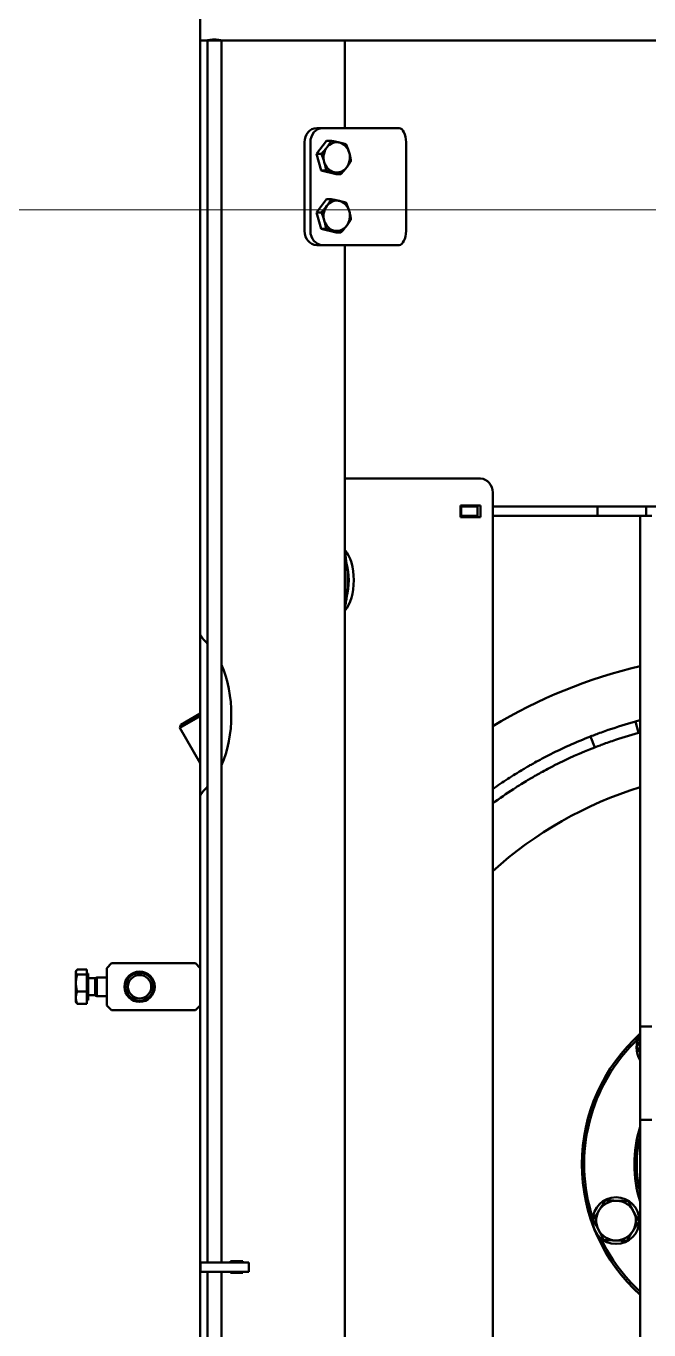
# Model space of a CAD drawing. Extents: x -3873 to 164127, y 7129 to 96529.
# Drawn here: x 80384 to 80651, y 68930 to 69488 of the extents above; entities that cross this region are included whole.
import ezdxf

# ---------------------------------------------------------------- set-up
doc = ezdxf.new("R2010")
doc.units = 0
doc.layers.add('LAYOUT Kromeka', color=1, linetype='CONTINUOUS', lineweight=5)
doc.layers.add('Visible (ISO)', color=7, linetype='CONTINUOUS', lineweight=50)

# ---------------------------------------------------------------- blocks, each defined once
blk = doc.blocks.new('388 gerdirme')
at = {"layer": 'Visible (ISO)', "color": 0}
for p, q in [((51559.32, 94778.79), (51559.32, 94782.91)), ((51560.12, 94783.49), (51559.84, 94783.33)), ((51561.92, 94783.49), (51560.12, 94783.49)), ((51568.16, 94783.49), (51561.92, 94783.49)), ((51564.51, 94778.79), (51564.51, 94782.91)), ((51572.86, 94783.49), (51568.16, 94783.49)), ((51571.8, 94778.79), (51571.8, 94782.91)), ((51573.12, 94783.49), (51572.86, 94783.49)), ((51573.12, 94783.49), (51573.39, 94783.33)), ((51573.91, 94778.79), (51573.91, 94782.91)), ((51564.51, 94778.79), (51559.32, 94778.79)), ((51560.92, 94778.79), (51560.92, 94778.19)), ((51560.92, 94778.19), (51572.32, 94778.19)), ((51562.95, 94775.21), (51562.62, 94774.44)), ((51562.62, 94774.44), (51570.62, 94774.44)), ((51562.62, 94774.44), (51562.62, 94770.19)), ((51562.95, 94778.19), (51562.95, 94775.21)), ((51562.95, 94775.21), (51570.28, 94775.21)), ((51571.8, 94778.79), (51564.51, 94778.79)), ((51570.28, 94778.19), (51570.28, 94775.21)), ((51570.28, 94775.21), (51570.62, 94774.44)), ((51570.62, 94774.44), (51570.62, 94770.19)), ((51573.91, 94778.79), (51571.8, 94778.79)), ((51572.32, 94778.79), (51572.32, 94778.19)), ((51556.62, 94768.19), (51558.62, 94770.19)), ((51574.62, 94770.19), (51558.62, 94770.19)), ((51574.62, 94770.19), (51576.62, 94768.19)), ((51556.62, 94768.19), (51556.62, 94732.19)), ((51576.62, 94732.19), (51576.62, 94768.19)), ((51569.12, 94762.19), (51564.12, 94762.19)), ((51560.62, 94756.19), (51560.62, 94753.69)), ((51572.62, 94753.69), (51572.62, 94756.19)), ((51677.39, 94738.89), (51662.33, 94730.19)), ((51682.41, 94730.19), (51677.39, 94738.89)), ((51678.76, 94738.52), (51677.39, 94738.89)), ((51678.76, 94738.52), (51683.57, 94730.19)), ((51648.26, 94730.19), (51244.97, 94730.19)), ((51444.62, 94718.9), (51444.62, 94730.09)), ((51448.62, 94730.09), (51444.62, 94730.09)), ((51448.62, 94718.9), (51448.62, 94730.09)), ((51558.62, 94730.19), (51556.62, 94732.19)), ((51576.62, 94732.19), (51574.62, 94730.19)), ((51648.26, 94730.19), (51717.47, 94730.19)), ((51971.62, 94730.19), (51717.47, 94730.19)), ((51971.62, 94727.44), (51971.62, 94730.19)), ((51971.62, 94730.19), (51983.62, 94730.19)), ((51444.62, 94727.09), (50921.62, 94727.09)), ((51971.62, 94727.09), (51448.62, 94727.09)), ((51971.62, 94727.09), (51971.62, 94727.44)), ((51971.62, 94721.09), (51971.62, 94727.09)), ((51444.62, 94721.09), (50921.62, 94721.09)), ((51444.62, 94718.9), (51444.62, 94709.4)), ((51971.62, 94721.09), (51448.62, 94721.09)), ((51448.62, 94718.9), (51448.62, 94709.4)), ((51971.62, 94720.94), (51971.62, 94721.09)), ((51971.62, 94494.32), (51971.62, 94720.94)), ((51444.12, 94717.19), (51444.62, 94717.19)), ((51444.12, 94712), (51444.12, 94717.19)), ((51444.62, 94715.19), (51444.12, 94715.19)), ((51448.62, 94717.19), (51449.12, 94717.19)), ((51449.12, 94715.19), (51448.62, 94715.19)), ((51449.12, 94717.19), (51449.12, 94712)), ((51444.62, 94712), (51444.12, 94712)), ((51448.62, 94709.4), (51444.62, 94709.4)), ((51449.12, 94712), (51448.62, 94712)), ((51890.12, 94685.51), (51928.12, 94685.51)), ((51884.12, 94680.31), (51884.12, 94677.81)), ((51890.12, 94683.01), (51928.12, 94683.01)), ((51890.99, 94678.35), (51898.1, 94680.42)), ((51898.1, 94680.42), (51903.73, 94676.12)), ((51898.1, 94680.42), (51898.1, 94678.36)), ((51915.99, 94678.35), (51923.1, 94680.42)), ((51923.1, 94680.42), (51928.73, 94676.12)), ((51923.1, 94680.42), (51923.1, 94678.36)), ((51934.12, 94677.81), (51934.12, 94680.31)), ((51884.12, 94658.98), (51884.12, 94677.81)), ((51889.5, 94671.98), (51890.99, 94678.35)), ((51890.99, 94678.35), (51890.99, 94676.29)), ((51903.73, 94676.12), (51903.73, 94674.06)), ((51914.5, 94671.98), (51915.99, 94678.35)), ((51915.99, 94678.35), (51915.99, 94676.29)), ((51928.73, 94676.12), (51928.73, 94674.06)), ((51934.12, 94677.81), (51934.12, 94658.98)), ((51889.5, 94671.98), (51889.5, 94669.92)), ((51914.5, 94671.98), (51914.5, 94669.92)), ((51884.12, 94668.19), (51151.62, 94668.19)), ((51784.12, 94655.35), (51784.12, 94668.19)), ((51971.62, 94668.19), (51934.12, 94668.19)), ((51884.12, 94658.98), (51884.12, 94655.9)), ((51934.12, 94655.9), (51934.12, 94658.98)), ((51784.12, 94655.35), (51784.12, 94645.24)), ((51884.12, 94645.03), (51884.12, 94655.9)), ((51934.12, 94655.9), (51934.12, 94645.03)), ((51784.12, 94610.08), (51784.12, 94645.24)), ((51928.12, 94642.03), (51890.12, 94642.03)), ((51767.62, 94618.74), (51772.62, 94618.74)), ((51767.62, 94610.08), (51767.62, 94618.74)), ((51768.12, 94618.38), (51768.12, 94618.74)), ((51768.12, 94618.38), (51772.12, 94618.38)), ((51768.12, 94611.45), (51768.12, 94618.38)), ((51772.12, 94618.38), (51772.12, 94618.74)), ((51772.12, 94611.45), (51772.12, 94618.38)), ((51772.62, 94618.74), (51772.62, 94610.08)), ((51767.62, 94612.08), (51768.12, 94612.08)), ((51772.62, 94610.08), (51767.62, 94610.08)), ((51768.12, 94611.45), (51772.12, 94611.45)), ((51772.12, 94612.08), (51772.62, 94612.08)), ((51778.12, 94604.89), (51244.12, 94604.89)), ((51768.12, 94559.94), (51768.12, 94604.89)), ((51772.12, 94559.94), (51772.12, 94604.89)), ((51673.74, 94562.95), (51669.08, 94561.14)), ((51768.12, 94559.94), (51772.12, 94559.94)), ((51768.12, 94541.69), (51768.12, 94559.94)), ((51772.12, 94539.19), (51772.12, 94559.94)), ((51394.62, 94541.69), (51509.62, 94541.69)), ((51509.62, 94541.69), (51549.62, 94541.69)), ((51509.62, 94541.69), (51509.62, 94536.69)), ((51549.62, 94541.69), (51768.12, 94541.69)), ((51549.62, 94541.69), (51549.62, 94536.69)), ((51680.1, 94543.73), (51675.28, 94542.41)), ((51768.12, 94541.69), (51768.12, 94536.69)), ((51768.12, 94539.19), (51772.12, 94539.19)), ((51772.12, 94520.19), (51772.12, 94539.19))]:
    blk.add_line(p, q, dxfattribs=at)
for centre, radius in [((51566.62, 94756.19), 6.5), ((51566.62, 94756.19), 6), ((51566.62, 94756.19), 5), ((51466.48, 94552.04), 10)]:
    blk.add_circle(centre, radius, dxfattribs=at)
for centre, radius, start, end in [((51490.62, 94491.69), 169, 17.209, 42.0528), ((51490.62, 94491.69), 191.5, 32.9933, 36.2362), ((51490.62, 94491.69), 196.5, 32.9171, 35.1749), ((51490.62, 94491.69), 219, 13.1976, 31.1238), ((51490.62, 94491.69), 196.5, 21.2644, 27.0829), ((51490.62, 94491.69), 191.5, 21.2644, 27.0067), ((51490.62, 94491.69), 75, 41.8103, 138.1897), ((51490.62, 94491.69), 74, 43.3969, 108.1936), ((51490.62, 94491.69), 74, 115.3969, 137.4934), ((51466.48, 94552.04), 8.5, 117.7952, 177.7952), ((51466.48, 94552.04), 8.5, 57.7952, 117.7952), ((51466.48, 94552.04), 8.5, 357.7952, 57.7952), ((51466.48, 94552.04), 8.5, 177.7952, 237.7952), ((51466.48, 94552.04), 8.5, 297.7952, 357.7952), ((51490.62, 94491.69), 191.5, 15.3576, 18.9017), ((51490.62, 94491.69), 196.5, 15.3576, 18.9017), ((51466.48, 94552.04), 8.5, 237.7952, 297.7952), ((51490.62, 94491.69), 52.5, 72.2472, 107.7528), ((51490.62, 94491.69), 51.5, 76.1376, 103.8624), ((51540.56, 94533.29), 10, 57.1086, 122.8914), ((51540.56, 94533.29), 8.5, 81.0718, 98.9282), ((51490.62, 94491.69), 191.5, 15.1351, 15.3576), ((51490.62, 94491.69), 196.5, 14.7412, 15.3576)]:
    blk.add_arc(centre, radius, start, end, dxfattribs=at)
for centre, major_axis, ratio, start_param, end_param in [((51682.87, 94736.89), (-35, 0), 0.571429, 0.910444, 2.231149), ((51890.12, 94680.31), (-6, 0), 0.866025, 4.712389, 6.283185), ((51928.12, 94680.31), (6, 0), 0.866025, 0, 1.570796), ((51890.12, 94677.81), (-6, 0), 0.866025, 4.712389, 6.283185), ((51928.12, 94677.81), (6, 0), 0.866025, 0, 1.570796), ((51896.62, 94671.7), (-6.5, 0), 0.866025, 5.036433, 6.08363), ((51896.62, 94671.7), (-6.5, 0), 0.866025, 3.989235, 5.036433), ((51896.62, 94671.7), (6.5, 0), 0.866025, 6.08363, 7.130828), ((51921.62, 94671.7), (-6.5, 0), 0.866025, 5.036433, 6.08363), ((51921.62, 94671.7), (-6.5, 0), 0.866025, 3.989235, 5.036433), ((51921.62, 94671.7), (6.5, 0), 0.866025, 6.08363, 7.130828), ((51896.62, 94671.7), (-6.5, 0), 0.866025, 6.08363, 7.130828), ((51896.62, 94671.7), (6.5, 0), 0.866025, 5.036433, 6.08363), ((51921.62, 94671.7), (-6.5, 0), 0.866025, 6.08363, 7.130828), ((51921.62, 94671.7), (6.5, 0), 0.866025, 5.036433, 6.08363), ((51740.62, 94671.9), (-15, 0), 0.5, 0.518081, 2.623512), ((51740.62, 94674.07), (-15, 0), 0.5, 1.071008, 2.070584), ((51896.62, 94671.7), (6.5, 0), 0.866025, 3.989235, 5.036433), ((51921.62, 94671.7), (6.5, 0), 0.866025, 3.989235, 5.036433), ((51890.12, 94645.03), (-6, 0), 0.5, 0, 1.570796), ((51928.12, 94645.03), (6, 0), 0.5, 4.712389, 6.283185), ((51778.12, 94610.08), (6, 0), 0.866025, 4.712389, 6.283185)]:
    blk.add_ellipse(centre, major_axis=major_axis, ratio=ratio, start_param=start_param, end_param=end_param, dxfattribs=at)
for points, weights in [([(51561.92, 94783.49), (51560.72, 94783.49), (51559.32, 94782.91)], [1, 1.0379548493, 1]), ([(51559.32, 94782.91), (51559.6, 94783.19), (51559.84, 94783.33)], [1, 1.01806775134, 1.01893381992]), ([(51564.51, 94782.91), (51563.12, 94783.49), (51561.92, 94783.49)], [1, 1.0379548493, 1]), ([(51568.16, 94783.49), (51566.47, 94783.49), (51564.51, 94782.91)], [1, 1.0379548493, 1]), ([(51571.8, 94782.91), (51569.85, 94783.49), (51568.16, 94783.49)], [1, 1.0379548493, 1]), ([(51572.86, 94783.49), (51572.37, 94783.49), (51571.8, 94782.91)], [1, 1.0379548493, 1]), ([(51573.91, 94782.91), (51573.34, 94783.49), (51572.86, 94783.49)], [1, 1.0379548493, 1]), ([(51890.24, 94672.82), (51890.59, 94674.29), (51890.99, 94676.29)], [1, 1.0379548493, 1]), ([(51890.99, 94676.29), (51892.89, 94676.56), (51894.55, 94677.04)], [1, 1.0379548493, 1]), ([(51894.55, 94677.04), (51896.2, 94677.52), (51898.1, 94678.36)], [1, 1.0379548493, 1]), ([(51898.1, 94678.36), (51899.61, 94676.92), (51900.92, 94675.92)], [1, 1.0379548493, 1]), ([(51900.92, 94675.92), (51902.22, 94674.92), (51903.73, 94674.06)], [1, 1.0379548493, 1]), ([(51903.73, 94674.06), (51903.33, 94672.06), (51902.99, 94670.58)], [1, 1.0379548493, 1]), ([(51915.24, 94672.82), (51915.59, 94674.29), (51915.99, 94676.29)], [1, 1.0379548493, 1]), ([(51915.99, 94676.29), (51917.89, 94676.56), (51919.55, 94677.04)], [1, 1.0379548493, 1]), ([(51919.55, 94677.04), (51921.2, 94677.52), (51923.1, 94678.36)], [1, 1.0379548493, 1]), ([(51923.1, 94678.36), (51924.61, 94676.92), (51925.92, 94675.92)], [1, 1.0379548493, 1]), ([(51925.92, 94675.92), (51927.22, 94674.92), (51928.73, 94674.06)], [1, 1.0379548493, 1]), ([(51928.73, 94674.06), (51928.33, 94672.06), (51927.99, 94670.58)], [1, 1.0379548493, 1]), ([(51889.5, 94669.92), (51889.9, 94671.34), (51890.24, 94672.82)], [1, 1.0379548493, 1]), ([(51892.31, 94667.48), (51891.01, 94668.48), (51889.5, 94669.92)], [1, 1.0379548493, 1]), ([(51902.99, 94670.58), (51902.64, 94669.1), (51902.24, 94667.69)], [1, 1.0379548493, 1]), ([(51914.5, 94669.92), (51914.9, 94671.34), (51915.24, 94672.82)], [1, 1.0379548493, 1]), ([(51917.31, 94667.48), (51916.01, 94668.48), (51914.5, 94669.92)], [1, 1.0379548493, 1]), ([(51927.99, 94670.58), (51927.64, 94669.1), (51927.24, 94667.69)], [1, 1.0379548493, 1]), ([(51895.13, 94665.62), (51893.62, 94666.48), (51892.31, 94667.48)], [1, 1.0379548493, 1]), ([(51898.69, 94666.36), (51897.03, 94665.88), (51895.13, 94665.62)], [1, 1.0379548493, 1]), ([(51902.24, 94667.69), (51900.34, 94666.84), (51898.69, 94666.36)], [1, 1.0379548493, 1]), ([(51920.13, 94665.62), (51918.62, 94666.48), (51917.31, 94667.48)], [1, 1.0379548493, 1]), ([(51923.69, 94666.36), (51922.03, 94665.88), (51920.13, 94665.62)], [1, 1.0379548493, 1]), ([(51927.24, 94667.69), (51925.34, 94666.84), (51923.69, 94666.36)], [1, 1.0379548493, 1]), ([(51457.99, 94552.37), (51458.08, 94554.65), (51458.18, 94557.27)], [1, 1.0379548493, 1]), ([(51458.18, 94557.27), (51460.5, 94558.5), (51462.52, 94559.56)], [1, 1.0379548493, 1]), ([(51462.52, 94559.56), (51464.53, 94560.62), (51466.86, 94561.85)], [1, 1.0379548493, 1]), ([(51466.86, 94561.85), (51469.08, 94560.45), (51471.01, 94559.23)], [1, 1.0379548493, 1]), ([(51471.01, 94559.23), (51472.94, 94558.02), (51475.16, 94556.62)], [1, 1.0379548493, 1]), ([(51457.8, 94547.47), (51457.9, 94550.09), (51457.99, 94552.37)], [1, 1.0379548493, 1]), ([(51474.98, 94551.72), (51474.89, 94549.44), (51474.79, 94546.81)], [1, 1.0379548493, 1]), ([(51475.16, 94556.62), (51475.06, 94553.99), (51474.98, 94551.72)], [1, 1.0379548493, 1]), ([(51461.95, 94544.85), (51460.02, 94546.06), (51457.8, 94547.47)], [1, 1.0379548493, 1]), ([(51474.79, 94546.81), (51472.46, 94545.59), (51470.45, 94544.52)], [1, 1.0379548493, 1]), ([(51466.1, 94542.23), (51463.88, 94543.64), (51461.95, 94544.85)], [1, 1.0379548493, 1]), ([(51470.45, 94544.52), (51468.43, 94543.46), (51466.1, 94542.23)], [1, 1.0379548493, 1]), ([(51538.26, 94541.69), (51539.52, 94542.35), (51540.94, 94543.1)], [1.01820786802, 1.02279896922, 1]), ([(51540.94, 94543.1), (51542.12, 94542.36), (51543.17, 94541.69)], [1, 1.01979416927, 1.01894227385])]:
    blk.add_rational_spline(points, weights, degree=2, dxfattribs=at)
for points, knots in [([(51649.89, 94729.2), (51649.36, 94729.62), (51648.89, 94729.96), (51648.45, 94730.16), (51648.35, 94730.19), (51648.26, 94730.19)], [1.3961338, 1.3961338, 1.3961338, 1.3961338, 1.6935798, 1.6935798, 1.8011188, 1.8011188, 1.8011188, 1.8011188]), ([(51717.47, 94730.19), (51717.39, 94730.19), (51717.28, 94730.16), (51716.84, 94729.96), (51716.37, 94729.62), (51715.84, 94729.2)], [3.3000693, 3.3000693, 3.3000693, 3.3000693, 3.4076083, 3.4076083, 3.7050543, 3.7050543, 3.7050543, 3.7050543]), ([(51971.62, 94727.44), (51971.62, 94727.44), (51971.64, 94727.36), (51971.72, 94727.02), (51971.78, 94726.77), (51971.89, 94726.2), (51971.95, 94725.84), (51972.04, 94725.04), (51972.06, 94724.6), (51972.06, 94724.19), (51972.06, 94723.78), (51972.04, 94723.34), (51971.95, 94722.54), (51971.89, 94722.18), (51971.78, 94721.6), (51971.72, 94721.35), (51971.64, 94721.02), (51971.62, 94720.94), (51971.62, 94720.94)], [-0.4923546, -0.4923546, -0.4923546, -0.4923546, -0.3692779, -0.3692779, -0.2462013, -0.2462013, -0.1231006, -0.1231006, 0, 0, 0, 0.1231006, 0.1231006, 0.2462013, 0.2462013, 0.3692779, 0.3692779, 0.4923546, 0.4923546, 0.4923546, 0.4923546]), ([(51729.02, 94668.19), (51729.79, 94668.03), (51730.57, 94667.89), (51734.61, 94667.26), (51738.01, 94667.02), (51744.78, 94667.11), (51748.15, 94667.43), (51751.63, 94668.07), (51751.92, 94668.13), (51752.21, 94668.19)], [5.9298457, 5.9298457, 5.9298457, 5.9298457, 6.0098456, 6.0098456, 6.3387697, 6.3387697, 6.666695, 6.666695, 6.6969254, 6.6969254, 6.6969254, 6.6969254]), ([(51651.23, 94595.97), (51651.92, 94594.91), (51652.64, 94593.78), (51653.94, 94591.69), (51654.52, 94590.73), (51655.43, 94589.2), (51655.82, 94588.54), (51656.33, 94587.66), (51656.46, 94587.44), (51656.46, 94587.44)], [1.508957, 1.508957, 1.508957, 1.508957, 1.885859, 1.885859, 2.262761, 2.262761, 2.639455, 2.639455, 3.016148, 3.016148, 3.016148, 3.016148]), ([(51660.79, 94589.94), (51660.79, 94589.94), (51660.66, 94590.16), (51660.15, 94591.04), (51659.76, 94591.7), (51658.85, 94593.23), (51658.27, 94594.19), (51656.97, 94596.29), (51656.25, 94597.42), (51655.57, 94598.47)], [3.016014, 3.016014, 3.016014, 3.016014, 3.392708, 3.392708, 3.769401, 3.769401, 4.146292, 4.146292, 4.523183, 4.523183, 4.523183, 4.523183]), ([(51656.46, 94587.44), (51656.46, 94587.44), (51656.59, 94587.22), (51657.09, 94586.34), (51657.47, 94585.67), (51658.34, 94584.12), (51658.88, 94583.13), (51660.04, 94580.96), (51660.66, 94579.77), (51661.23, 94578.65)], [6.032297, 6.032297, 6.032297, 6.032297, 6.40899, 6.40899, 6.785684, 6.785684, 7.162586, 7.162586, 7.539488, 7.539488, 7.539488, 7.539488]), ([(51665.57, 94581.15), (51665, 94582.27), (51664.38, 94583.46), (51663.21, 94585.63), (51662.67, 94586.62), (51661.8, 94588.17), (51661.42, 94588.84), (51660.92, 94589.72), (51660.79, 94589.94), (51660.79, 94589.94)], [4.52486, 4.52486, 4.52486, 4.52486, 4.901751, 4.901751, 5.278642, 5.278642, 5.655336, 5.655336, 6.032029, 6.032029, 6.032029, 6.032029]), ([(51676.52, 94555.34), (51675.82, 94557.39), (51675.08, 94559.41), (51674.55, 94560.82), (51674.04, 94562.18), (51673.74, 94562.95), (51673.74, 94562.95)], [-0.785398, -0.785398, -0.785398, -0.785398, 0.016134, 0.016134, 0.016134, 0.785398, 0.785398, 0.785398, 0.785398]), ([(51669.08, 94561.14), (51669.08, 94561.14), (51669.41, 94560.31), (51669.94, 94558.88), (51670.45, 94557.52), (51671.14, 94555.63), (51671.79, 94553.72)], [-0.785398, -0.785398, -0.785398, -0.785398, 0.018728, 0.018728, 0.018728, 0.785398, 0.785398, 0.785398, 0.785398])]:
    blk.add_open_spline(points, degree=3, knots=knots, dxfattribs=at)
for points in [[(51652.32, 94727.09), (51651.41, 94727.92), (51650.56, 94728.66), (51649.89, 94729.2)], [(51715.84, 94729.2), (51715.17, 94728.66), (51714.32, 94727.92), (51713.41, 94727.09)]]:
    blk.add_open_spline(points, degree=3, dxfattribs=at)

msp = doc.modelspace()

# ---------------------------------------------------------------- linework, layer by layer
at = {"layer": 'LAYOUT Kromeka', "color": 4, "ltscale": 20}
msp.add_line((75966.83, 69409.02), (81066.83, 69409.02), dxfattribs=at)

# ---------------------------------------------------------------- block references
at = {"layer": 'LAYOUT Kromeka', "linetype": 'Continuous', "rotation": 89.99999999999999}
msp.add_blockref('388 gerdirme', (175189.31, 17509.9), dxfattribs=at)

doc.saveas('drawing.dxf')
